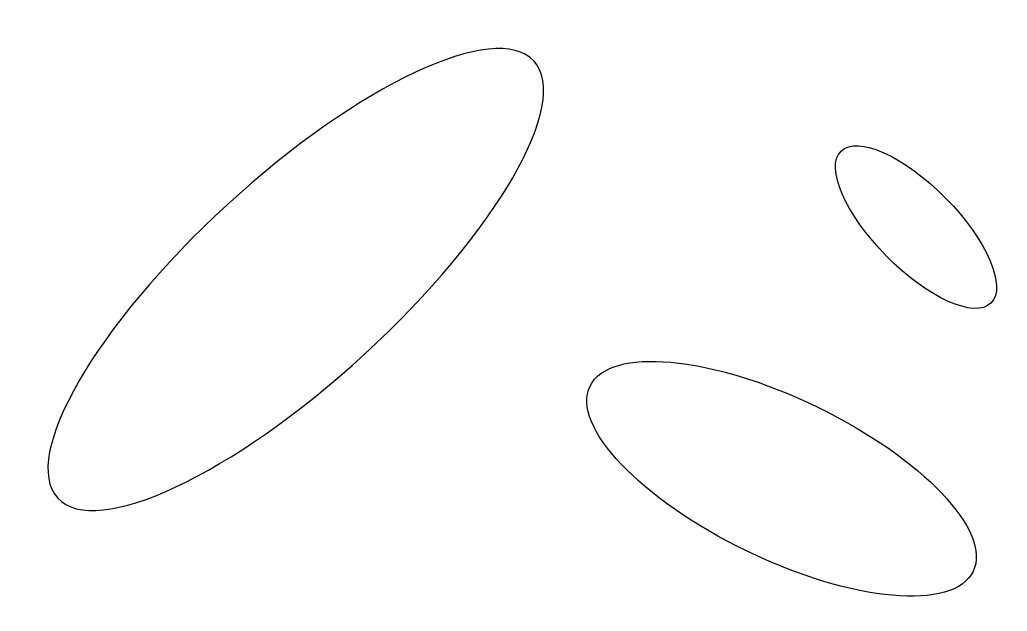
# Model space of a CAD drawing. Header units: millimetres. Extents: x 92 to 394, y 115 to 296.
import ezdxf

# ---------------------------------------------------------------- set-up
doc = ezdxf.new("R2010")
doc.units = ezdxf.units.MM

msp = doc.modelspace()

# ---------------------------------------------------------------- linework, layer by layer
at = {"extrusion": (0, 0, -1)}
msp.add_ellipse((176.39, 216.38), major_axis=(72.68, 66.78), ratio=0.313935, dxfattribs=at)
for centre, major_axis, ratio in [((365.73, 232.41), (-22.88, 23.22), 0.387861), ((324.69, 155.5), (-58.47, 28.3), 0.37724)]:
    msp.add_ellipse(centre, major_axis=major_axis, ratio=ratio)

doc.saveas('drawing.dxf')
